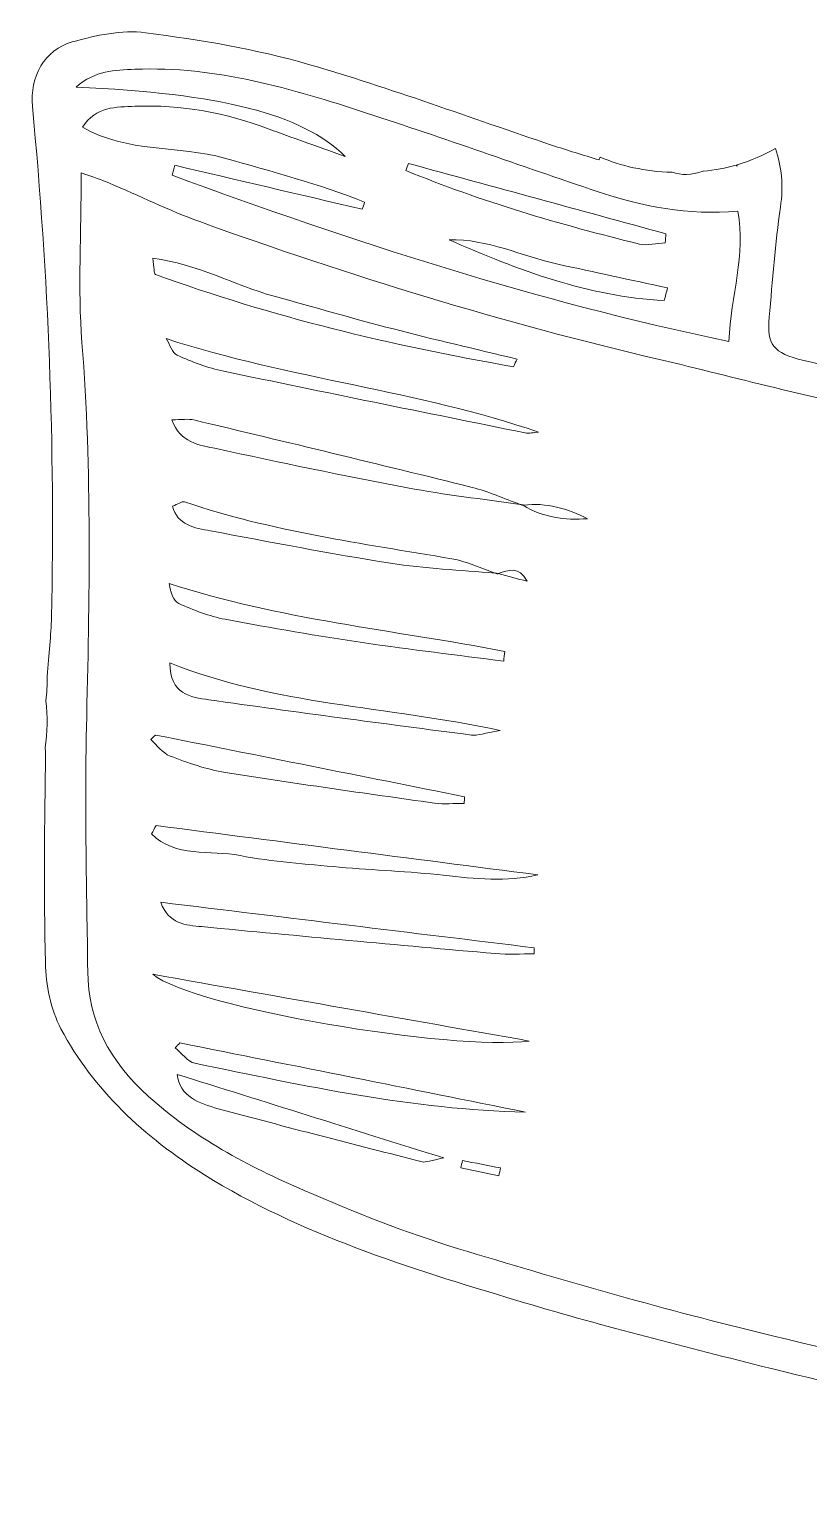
# Model space of a CAD drawing. Header units: inches. Extents: x 130 to 973, y -936 to -144.
# Drawn here: x 283.2 to 395.2, y -512.5 to -299.5 of the extents above; entities that cross this region are included whole.
import ezdxf

# ---------------------------------------------------------------- set-up
doc = ezdxf.new("R2010")
doc.units = ezdxf.units.IN
doc.header["$MEASUREMENT"] = 0
doc.layers.add('Layer 1', color=7, linetype='Continuous')

# ---------------------------------------------------------------- blocks, each defined once
blk = doc.blocks.new('block 12')
at = {"layer": 'Layer 1', "lineweight": 0}
blk.add_open_spline([(300.8, -415.19), (304.12, -418.63), (309.26, -417.48), (313.53, -418.31), (318.21, -419.23), (323.04, -419.53), (327.82, -419.97), (332.8, -420.43), (337.81, -420.58), (342.77, -421.14), (347.32, -421.66), (351.81, -422.13), (356.33, -421.08), (338.03, -418.72), (319.73, -416.36), (301.43, -413.99), (301.22, -414.39), (301.01, -414.79), (300.8, -415.19)], degree=3, knots=[0, 0, 0, 0, 1, 1, 1, 2, 2, 2, 3, 3, 3, 4, 4, 4, 5, 5, 5, 6, 6, 6, 6], dxfattribs=at)
blk = doc.blocks.new('block 13')
at = {"layer": 'Layer 1', "lineweight": 0}
blk.add_open_spline([(302.1, -425.02), (303.24, -428.17), (305.75, -428.32), (307.99, -428.53), (322.06, -429.88), (336.14, -431.16), (350.23, -432.41), (352.07, -432.58), (353.95, -432.43), (355.81, -432.43), (355.81, -432.15), (355.81, -431.86), (355.81, -431.57), (338.11, -429.41), (320.41, -427.25), (302.1, -425.02)], degree=3, knots=[0, 0, 0, 0, 1, 1, 1, 2, 2, 2, 3, 3, 3, 4, 4, 4, 5, 5, 5, 5], dxfattribs=at)
blk = doc.blocks.new('block 14')
at = {"layer": 'Layer 1', "lineweight": 0}
blk.add_open_spline([(355.1, -444.98), (337.42, -441.84), (319.66, -438.7), (300.96, -435.38), (306.9, -440.24), (344.02, -446.44), (355.1, -444.98)], degree=3, knots=[0, 0, 0, 0, 1, 1, 1, 2, 2, 2, 2], dxfattribs=at)
blk = doc.blocks.new('block 15')
at = {"layer": 'Layer 1', "lineweight": 0}
blk.add_open_spline([(304.48, -346.35), (306.61, -347.32), (308.87, -348.16), (311.17, -348.65), (325.6, -351.67), (340.05, -354.59), (354.5, -357.51), (355.1, -357.64), (355.77, -357.45), (356.41, -357.41), (339.16, -351.45), (320.74, -349.76), (302.89, -343.97), (303.41, -344.79), (303.71, -346), (304.48, -346.35)], degree=3, knots=[0, 0, 0, 0, 1, 1, 1, 2, 2, 2, 3, 3, 3, 4, 4, 4, 5, 5, 5, 5], dxfattribs=at)
blk = doc.blocks.new('block 16')
at = {"layer": 'Layer 1', "lineweight": 0}
blk.add_open_spline([(303.45, -403.99), (306.01, -404.98), (308.67, -405.91), (311.39, -406.35), (321.39, -407.94), (331.43, -409.35), (341.46, -410.77), (342.86, -410.97), (344.32, -410.8), (345.75, -410.8), (345.77, -410.48), (345.79, -410.17), (345.81, -409.85), (330.99, -406.89), (316.17, -403.93), (301.35, -400.97), (301.12, -401.19), (300.89, -401.4), (300.66, -401.62), (301.58, -402.43), (302.35, -403.57), (303.45, -403.99)], degree=3, knots=[0, 0, 0, 0, 1, 1, 1, 2, 2, 2, 3, 3, 3, 4, 4, 4, 5, 5, 5, 6, 6, 6, 7, 7, 7, 7], dxfattribs=at)
blk = doc.blocks.new('block 17')
at = {"layer": 'Layer 1', "lineweight": 0}
blk.add_open_spline([(309.01, -395.9), (321.58, -397.69), (334.18, -399.34), (346.78, -400.97), (347.67, -401.09), (348.65, -400.7), (350.91, -400.32), (334.43, -396.76), (318.67, -396.72), (303.43, -390.59), (303.39, -395.16), (306.45, -395.53), (309.01, -395.9)], degree=3, knots=[0, 0, 0, 0, 1, 1, 1, 2, 2, 2, 3, 3, 3, 4, 4, 4, 4], dxfattribs=at)
blk = doc.blocks.new('block 18')
at = {"layer": 'Layer 1', "lineweight": 0}
blk.add_open_spline([(352.83, -348.01), (353.01, -347.64), (353.18, -347.28), (353.35, -346.91), (347.42, -345.47), (341.47, -344.11), (335.57, -342.58), (329.82, -341.09), (324.12, -339.44), (318.4, -337.86), (312.69, -336.28), (307.44, -333.27), (300.96, -332.39), (301.17, -333.77), (301.09, -334.64), (301.35, -334.73), (318.01, -340.83), (335.26, -344.94), (352.83, -348.01)], degree=3, knots=[0, 0, 0, 0, 1, 1, 1, 2, 2, 2, 3, 3, 3, 4, 4, 4, 5, 5, 5, 6, 6, 6, 6], dxfattribs=at)
blk = doc.blocks.new('block 19')
at = {"layer": 'Layer 1', "lineweight": 0}
blk.add_open_spline([(304.69, -382.05), (306.82, -383.01), (309.08, -383.89), (311.39, -384.33), (318.04, -385.59), (324.73, -386.72), (331.43, -387.72), (338.08, -388.71), (344.76, -389.48), (351.43, -390.35), (351.48, -389.88), (351.53, -389.41), (351.58, -388.94), (335.51, -385.88), (319.09, -384.29), (303.34, -379.2), (303.56, -380.52), (303.9, -381.7), (304.69, -382.05)], degree=3, knots=[0, 0, 0, 0, 1, 1, 1, 2, 2, 2, 3, 3, 3, 4, 4, 4, 5, 5, 5, 6, 6, 6, 6], dxfattribs=at)
blk = doc.blocks.new('block 20')
at = {"layer": 'Layer 1', "lineweight": 0}
blk.add_open_spline([(304.18, -445.95), (305.12, -446.71), (305.95, -447.96), (307.03, -448.18), (322.7, -451.4), (338.33, -454.88), (354.55, -455.19), (337.99, -451.88), (321.43, -448.56), (304.87, -445.25), (304.64, -445.48), (304.41, -445.71), (304.18, -445.95)], degree=3, knots=[0, 0, 0, 0, 1, 1, 1, 2, 2, 2, 3, 3, 3, 4, 4, 4, 4], dxfattribs=at)
blk = doc.blocks.new('block 21')
at = {"layer": 'Layer 1', "lineweight": 0}
blk.add_open_spline([(306.88, -355.66), (306.05, -355.46), (305.11, -355.64), (303.7, -355.64), (304.91, -358.97), (307.67, -359.27), (310.06, -359.79), (319.21, -361.75), (328.38, -363.69), (337.59, -365.42), (342.95, -366.42), (348.39, -367.04), (353.79, -367.81), (351.5, -366.97), (349.25, -365.95), (346.88, -365.36), (333.57, -362.05), (320.23, -358.85), (306.88, -355.66)], degree=3, knots=[0, 0, 0, 0, 1, 1, 1, 2, 2, 2, 3, 3, 3, 4, 4, 4, 5, 5, 5, 6, 6, 6, 6], dxfattribs=at)
blk = doc.blocks.new('block 22')
at = {"layer": 'Layer 1', "lineweight": 0}
blk.add_open_spline([(353.79, -367.81), (353.88, -367.85), (353.98, -367.89), (354.07, -367.92), (354.07, -367.92), (354.12, -367.86), (354.12, -367.86), (354.01, -367.84), (353.9, -367.83), (353.79, -367.81)], degree=3, knots=[0, 0, 0, 0, 1, 1, 1, 2, 2, 2, 3, 3, 3, 3], dxfattribs=at)
blk = doc.blocks.new('block 23')
at = {"layer": 'Layer 1', "lineweight": 0}
blk.add_open_spline([(350.49, -377.81), (350.49, -377.81), (350.55, -377.72), (350.55, -377.72), (350.43, -377.71), (350.31, -377.71), (350.2, -377.7), (350.3, -377.73), (350.39, -377.77), (350.49, -377.81)], degree=3, knots=[0, 0, 0, 0, 1, 1, 1, 2, 2, 2, 3, 3, 3, 3], dxfattribs=at)
blk = doc.blocks.new('block 24')
at = {"layer": 'Layer 1', "lineweight": 0}
blk.add_open_spline([(305.54, -367.45), (305.16, -367.32), (304.53, -367.79), (303.79, -368.06), (304.53, -370.82), (306.97, -371.18), (309.26, -371.61), (317.87, -373.2), (326.47, -374.91), (335.13, -376.26), (340.09, -377.03), (345.17, -377.25), (350.2, -377.7), (348.14, -376.96), (346.12, -376), (343.99, -375.63), (331.04, -373.42), (317.98, -371.66), (305.54, -367.45)], degree=3, knots=[0, 0, 0, 0, 1, 1, 1, 2, 2, 2, 3, 3, 3, 4, 4, 4, 5, 5, 5, 6, 6, 6, 6], dxfattribs=at)
blk = doc.blocks.new('block 25')
at = {"layer": 'Layer 1', "lineweight": 0}
blk.add_open_spline([(310.37, -454.71), (320.11, -457.36), (329.89, -459.85), (339.68, -462.35), (340.25, -462.49), (340.96, -462.14), (342.81, -461.8), (329.34, -457.57), (317.05, -453.72), (304.45, -449.77), (304.83, -452.93), (307.63, -453.97), (310.37, -454.71)], degree=3, knots=[0, 0, 0, 0, 1, 1, 1, 2, 2, 2, 3, 3, 3, 4, 4, 4, 4], dxfattribs=at)
blk = doc.blocks.new('block 26')
at = {"layer": 'Layer 1', "lineweight": 0}
blk.add_open_spline([(354.07, -367.92), (354.12, -367.91), (354.17, -367.92), (354.22, -367.91), (354.19, -367.89), (354.15, -367.88), (354.12, -367.86), (354.12, -367.86), (354.07, -367.92), (354.07, -367.92)], degree=3, knots=[0, 0, 0, 0, 1, 1, 1, 2, 2, 2, 3, 3, 3, 3], dxfattribs=at)
blk = doc.blocks.new('block 27')
at = {"layer": 'Layer 1', "lineweight": 0}
blk.add_open_spline([(354.22, -367.91), (357.02, -369.7), (360.18, -370.09), (363.49, -369.87), (360.6, -368.41), (357.57, -367.51), (354.22, -367.91)], degree=3, knots=[0, 0, 0, 0, 1, 1, 1, 2, 2, 2, 2], dxfattribs=at)
blk = doc.blocks.new('block 28')
at = {"layer": 'Layer 1', "lineweight": 0}
blk.add_open_spline([(345.25, -463.24), (347.08, -463.61), (348.9, -463.98), (350.73, -464.35), (350.81, -463.98), (350.89, -463.61), (350.98, -463.24), (349.15, -462.88), (347.32, -462.52), (345.49, -462.16), (345.41, -462.52), (345.33, -462.88), (345.25, -463.24)], degree=3, knots=[0, 0, 0, 0, 1, 1, 1, 2, 2, 2, 3, 3, 3, 4, 4, 4, 4], dxfattribs=at)
blk = doc.blocks.new('block 29')
at = {"layer": 'Layer 1', "lineweight": 0}
blk.add_open_spline([(350.65, -377.75), (352.03, -378.12), (353.41, -378.49), (354.78, -378.86), (353.62, -376.61), (352.13, -377.26), (350.65, -377.75)], degree=3, knots=[0, 0, 0, 0, 1, 1, 1, 2, 2, 2, 2], dxfattribs=at)
blk = doc.blocks.new('block 30')
at = {"layer": 'Layer 1', "lineweight": 0}
blk.add_open_spline([(350.55, -377.72), (350.55, -377.72), (350.49, -377.81), (350.49, -377.81), (350.55, -377.79), (350.6, -377.77), (350.65, -377.75), (350.62, -377.74), (350.58, -377.73), (350.55, -377.72)], degree=3, knots=[0, 0, 0, 0, 1, 1, 1, 2, 2, 2, 3, 3, 3, 3], dxfattribs=at)
blk = doc.blocks.new('block 31')
at = {"layer": 'Layer 1', "lineweight": 0}
blk.add_open_spline([(374.67, -330.18), (374.69, -329.75), (374.72, -329.32), (374.74, -328.89), (362.4, -325.51), (350.06, -322.14), (337.72, -318.77), (337.59, -319.11), (337.47, -319.44), (337.34, -319.78), (348.17, -324.25), (359.47, -327.55), (370.97, -330.37), (372.1, -330.64), (373.43, -330.25), (374.67, -330.18)], degree=3, knots=[0, 0, 0, 0, 1, 1, 1, 2, 2, 2, 3, 3, 3, 4, 4, 4, 5, 5, 5, 5], dxfattribs=at)
blk = doc.blocks.new('block 32')
at = {"layer": 'Layer 1', "lineweight": 0}
blk.add_open_spline([(343.56, -329.76), (353.45, -334.09), (363.48, -337.9), (374.51, -338.5), (374.67, -337.89), (374.83, -337.28), (374.99, -336.67), (369.73, -335.53), (364.48, -334.4), (359.23, -333.26), (354, -332.13), (349.15, -329.59), (343.56, -329.76)], degree=3, knots=[0, 0, 0, 0, 1, 1, 1, 2, 2, 2, 3, 3, 3, 4, 4, 4, 4], dxfattribs=at)
blk = doc.blocks.new('block 34')
at = {"layer": 'Layer 1', "lineweight": 0}
for points, knots in [([(791.86, -398.72), (791.63, -396.71), (791.57, -394.69), (791.67, -392.66), (791.53, -392.72), (791.4, -392.77), (791.26, -392.83), (791, -389.37), (790.68, -386.7), (790.62, -384.03), (790.17, -363.85), (790.79, -343.71), (792.3, -323.59), (790.7, -323.76), (789.09, -323.85), (787.48, -323.85), (787.1, -323.85), (786.74, -323.8), (786.37, -323.79), (786.47, -331.05), (786.76, -337.82), (786.23, -344.5), (784.77, -362.98), (785.16, -381.44), (785.59, -399.93), (785.86, -411.6), (785.54, -423.28), (785.39, -434.96), (785.31, -442.06), (782.33, -447.82), (776.67, -452.94), (770.1, -458.88), (762.39, -462.95), (754.26, -466.47), (747.03, -469.6), (739.65, -472.56), (732.07, -474.85), (717.83, -479.17), (703.5, -483.32), (689.02, -486.86), (666.8, -492.28), (644.41, -497.03), (621.7, -500.53), (598.53, -504.1), (575.32, -506.53), (551.81, -506.63), (547.36, -506.64), (542.92, -506.97), (538.5, -507.23), (534.09, -506.97), (529.64, -506.64), (525.2, -506.63), (501.69, -506.53), (478.47, -504.1), (455.31, -500.53), (432.59, -497.03), (410.21, -492.28), (387.99, -486.86), (373.5, -483.32), (359.18, -479.17), (344.94, -474.85), (337.36, -472.56), (329.98, -469.6), (322.75, -466.47), (314.62, -462.95), (306.9, -458.88), (300.34, -452.94), (294.68, -447.82), (291.7, -442.06), (291.61, -434.96), (291.47, -423.28), (291.15, -411.6), (291.42, -399.93), (291.85, -381.44), (292.24, -362.98), (290.78, -344.5), (290.16, -336.71), (290.68, -328.84), (290.68, -320.14), (292.5, -320.79), (293.61, -321.13), (294.66, -321.57), (299.02, -323.42), (303.26, -325.53), (307.72, -327.14), (329.32, -334.95), (351.31, -341.7), (373.83, -346.97), (384.88, -349.55), (395.83, -352.62), (407, -354.65), (423.67, -357.68), (440.46, -360.24), (457.28, -362.51), (467.56, -363.9), (477.97, -364.53), (488.35, -365.22), (504.1, -366.26), (519.86, -367.1), (535.62, -367.98), (536.54, -368.16), (537.54, -368.17), (538.5, -368.13), (539.46, -368.17), (540.46, -368.16), (541.38, -367.98), (557.15, -367.1), (572.91, -366.26), (588.66, -365.22), (599.03, -364.53), (609.45, -363.9), (619.73, -362.51), (636.55, -360.24), (653.34, -357.68), (670.01, -354.65), (681.18, -352.62), (692.12, -349.55), (703.17, -346.97), (725.7, -341.7), (747.69, -334.95), (769.29, -327.14), (772.58, -325.95), (775.76, -324.49), (778.95, -323.06), (776.35, -322.61), (773.84, -321.98), (771.42, -321.14), (746.13, -330.38), (720.51, -338.7), (693.22, -344.37), (692.86, -337.68), (690.78, -331.92), (691.89, -325.65), (699.08, -326.24), (705.7, -324.98), (712.13, -322.81), (723.2, -319.07), (734.2, -315.13), (745.32, -311.52), (747.74, -310.73), (750.15, -309.97), (752.59, -309.24), (751.5, -308.14), (750.47, -306.99), (749.49, -305.8), (739.14, -308.99), (728.96, -312.69), (718.7, -316.13), (717.28, -316.61), (715.84, -317.04), (714.4, -317.48), (709.64, -319.44), (704.1, -320.56), (697.77, -320.56), (693.43, -320.56), (689.48, -320), (685.88, -319.04), (685.54, -320.93), (685.47, -322.93), (685.78, -325.05), (686.54, -330.3), (686.92, -335.6), (687.4, -340.89), (687.77, -344.81), (686.87, -346.04), (682.43, -347.1), (676.43, -348.54), (670.38, -349.84), (664.33, -351.07), (661.4, -351.66), (658.44, -352.09), (655.49, -352.55), (652.6, -353.59), (649.33, -354.21), (645.61, -354.21), (645.06, -354.21), (644.56, -354.15), (644.04, -354.12), (643.09, -354.24), (642.1, -354.32), (641.09, -354.36), (639.81, -354.8), (638.5, -355.17), (637.06, -355.34), (635.76, -355.49), (634.7, -355.4), (633.74, -355.17), (630.83, -355.83), (627.71, -356.22), (624.35, -356.28), (618.9, -358.4), (613.34, -358.2), (607.94, -358.67), (594.59, -359.84), (581.24, -361.03), (567.86, -361.81), (558.09, -362.37), (548.29, -362.28), (538.5, -362.51), (528.72, -362.28), (518.91, -362.37), (509.15, -361.81), (495.77, -361.03), (482.42, -359.84), (469.07, -358.67), (464.2, -358.24), (459.19, -358.37), (454.25, -356.84), (453.17, -356.95), (452.06, -357.02), (450.9, -357.02), (447.18, -357.02), (443.91, -356.41), (441.02, -355.37), (440.66, -355.35), (440.34, -355.39), (439.95, -355.34), (438.66, -355.19), (437.47, -354.89), (436.32, -354.52), (436.12, -354.53), (435.93, -354.55), (435.73, -354.55), (432.85, -354.55), (430.24, -354.18), (427.86, -353.53), (426.5, -353.39), (425.18, -353.19), (423.94, -352.89), (423.94, -352.9), (423.94, -352.91), (423.93, -352.92), (420.18, -352.31), (416.4, -351.82), (412.68, -351.07), (406.62, -349.84), (400.58, -348.54), (394.58, -347.1), (390.14, -346.04), (389.24, -344.81), (389.61, -340.89), (390.09, -335.6), (390.47, -330.3), (391.23, -325.05), (391.67, -322), (391.39, -319.2), (390.5, -316.61), (388.84, -317.58), (387.01, -318.39), (384.98, -318.98), (384.99, -319.05), (385.02, -319.1), (385.02, -319.18), (384.97, -319.12), (384.91, -319.07), (384.86, -319.01), (383.37, -319.43), (381.79, -319.73), (380.12, -319.9), (378.38, -320.49), (376.94, -320.47), (375.63, -320.05), (371.7, -319.92), (368.26, -319.15), (365.3, -317.85), (365.25, -317.99), (365.19, -318.13), (365.14, -318.27), (362.86, -317.56), (360.57, -316.89), (358.31, -316.13), (346.67, -312.23), (335.17, -307.95), (323.37, -304.52), (315.79, -302.31), (307.82, -301.02), (299.93, -299.97), (296.54, -299.53), (292.76, -300.35), (289.39, -301.29), (285.39, -302.41), (283.25, -306.31), (283.65, -310.56), (285.97, -335.01), (286.94, -359.5), (286.39, -384.03), (286.33, -386.63), (286.02, -389.24), (285.77, -392.57), (285.79, -393.73), (285.72, -394.89), (285.58, -396.04), (285.86, -398.29), (285.83, -400.58), (285.49, -402.83), (285.5, -403.06), (285.55, -403.26), (285.54, -403.51), (285.39, -413.58), (285.27, -423.65), (285.53, -433.71), (285.61, -436.92), (286.25, -440.39), (287.76, -443.23), (292.41, -451.97), (299.73, -458.81), (308.41, -464.23), (322.12, -472.78), (337.74, -477.6), (353.33, -482.29), (364.91, -485.77), (376.68, -488.77), (388.45, -491.72), (397.49, -494), (406.63, -496), (415.78, -497.89), (426.32, -500.06), (436.89, -502.12), (447.49, -503.97), (458.69, -505.92), (469.9, -507.92), (481.19, -509.23), (491.91, -510.46), (502.73, -510.91), (513.52, -511.54), (521.31, -511.99), (529.12, -512.24), (536.92, -512.46), (537.53, -512.48), (538.04, -512.47), (538.5, -512.43), (538.97, -512.47), (539.48, -512.48), (540.09, -512.46), (547.89, -512.24), (555.7, -511.99), (563.49, -511.54), (574.27, -510.91), (585.1, -510.46), (595.81, -509.23), (607.11, -507.92), (618.32, -505.92), (629.51, -503.97), (640.12, -502.12), (650.69, -500.06), (661.23, -497.89), (670.38, -496), (679.52, -494), (688.56, -491.72), (700.33, -488.77), (712.1, -485.77), (723.68, -482.29), (739.27, -477.6), (754.89, -472.78), (768.6, -464.23), (777.28, -458.81), (784.6, -451.97), (789.24, -443.23), (790.76, -440.39), (791.4, -436.92), (791.48, -433.71), (791.74, -423.65), (791.62, -413.58), (791.47, -403.51), (791.45, -402.37), (791.6, -401.38), (791.94, -400.51), (791.88, -399.92), (791.89, -399.32), (791.86, -398.72)], [0, 0, 0, 0, 1, 1, 1, 2, 2, 2, 3, 3, 3, 4, 4, 4, 5, 5, 5, 6, 6, 6, 7, 7, 7, 8, 8, 8, 9, 9, 9, 10, 10, 10, 11, 11, 11, 12, 12, 12, 13, 13, 13, 14, 14, 14, 15, 15, 15, 16, 16, 16, 17, 17, 17, 18, 18, 18, 19, 19, 19, 20, 20, 20, 21, 21, 21, 22, 22, 22, 23, 23, 23, 24, 24, 24, 25, 25, 25, 26, 26, 26, 27, 27, 27, 28, 28, 28, 29, 29, 29, 30, 30, 30, 31, 31, 31, 32, 32, 32, 33, 33, 33, 34, 34, 34, 35, 35, 35, 36, 36, 36, 37, 37, 37, 38, 38, 38, 39, 39, 39, 40, 40, 40, 41, 41, 41, 42, 42, 42, 43, 43, 43, 44, 44, 44, 45, 45, 45, 46, 46, 46, 47, 47, 47, 48, 48, 48, 49, 49, 49, 50, 50, 50, 51, 51, 51, 52, 52, 52, 53, 53, 53, 54, 54, 54, 55, 55, 55, 56, 56, 56, 57, 57, 57, 58, 58, 58, 59, 59, 59, 60, 60, 60, 61, 61, 61, 62, 62, 62, 63, 63, 63, 64, 64, 64, 65, 65, 65, 66, 66, 66, 67, 67, 67, 68, 68, 68, 69, 69, 69, 70, 70, 70, 71, 71, 71, 72, 72, 72, 73, 73, 73, 74, 74, 74, 75, 75, 75, 76, 76, 76, 77, 77, 77, 78, 78, 78, 79, 79, 79, 80, 80, 80, 81, 81, 81, 82, 82, 82, 83, 83, 83, 84, 84, 84, 85, 85, 85, 86, 86, 86, 87, 87, 87, 88, 88, 88, 89, 89, 89, 90, 90, 90, 91, 91, 91, 92, 92, 92, 93, 93, 93, 94, 94, 94, 95, 95, 95, 96, 96, 96, 97, 97, 97, 98, 98, 98, 99, 99, 99, 100, 100, 100, 101, 101, 101, 102, 102, 102, 103, 103, 103, 104, 104, 104, 105, 105, 105, 106, 106, 106, 107, 107, 107, 108, 108, 108, 109, 109, 109, 110, 110, 110, 111, 111, 111, 112, 112, 112, 113, 113, 113, 114, 114, 114, 115, 115, 115, 116, 116, 116, 117, 117, 117, 118, 118, 118, 119, 119, 119, 120, 120, 120, 121, 121, 121, 122, 122, 122, 123, 123, 123, 123]), ([(298.37, -305.23), (310.06, -304.75), (320.92, -308.01), (331.69, -311.52), (342.81, -315.13), (353.81, -319.07), (364.88, -322.81), (371.31, -324.98), (377.93, -326.24), (385.12, -325.65), (386.23, -331.92), (384.15, -337.68), (383.79, -344.37), (355.84, -338.56), (329.63, -329.98), (303.74, -320.47), (303.87, -320), (304, -319.52), (304.12, -319.04), (313.11, -321.15), (322.1, -323.26), (331.09, -325.37), (331.2, -325.03), (331.31, -324.68), (331.42, -324.33), (324.9, -321.73), (318.07, -319.93), (311.26, -318.01), (304.7, -316.16), (297.32, -317.3), (290.86, -313.56), (292.79, -310.53), (295.74, -310.66), (298.38, -310.55), (305.08, -310.26), (311.51, -311.51), (317.71, -313.84), (320.96, -315.06), (324.25, -316.19), (328.64, -317.76), (322.34, -311.58), (310.67, -308.73), (289.92, -307.79), (292.68, -305.38), (295.53, -305.34), (298.37, -305.23)], [0, 0, 0, 0, 1, 1, 1, 2, 2, 2, 3, 3, 3, 4, 4, 4, 5, 5, 5, 6, 6, 6, 7, 7, 7, 8, 8, 8, 9, 9, 9, 10, 10, 10, 11, 11, 11, 12, 12, 12, 13, 13, 13, 14, 14, 14, 15, 15, 15, 15])]:
    blk.add_open_spline(points, degree=3, knots=knots, dxfattribs=at)
blk = doc.blocks.new('block 11')
at = {"layer": 'Layer 1'}
for name in ['block 34', 'block 31', 'block 32', 'block 18', 'block 15', 'block 21', 'block 24', 'block 22', 'block 26', 'block 27', 'block 29', 'block 23', 'block 30', 'block 19', 'block 17', 'block 16', 'block 12', 'block 13', 'block 14', 'block 20', 'block 25', 'block 28']:
    blk.add_blockref(name, (0, 0), dxfattribs=at)
blk = doc.blocks.new('block 2')
at = {"layer": 'Layer 1'}
blk.add_blockref('block 11', (0, 0), dxfattribs=at)

msp = doc.modelspace()

# ---------------------------------------------------------------- block references
at = {"layer": 'Layer 1'}
msp.add_blockref('block 2', (0, 0), dxfattribs=at)

doc.saveas('drawing.dxf')
